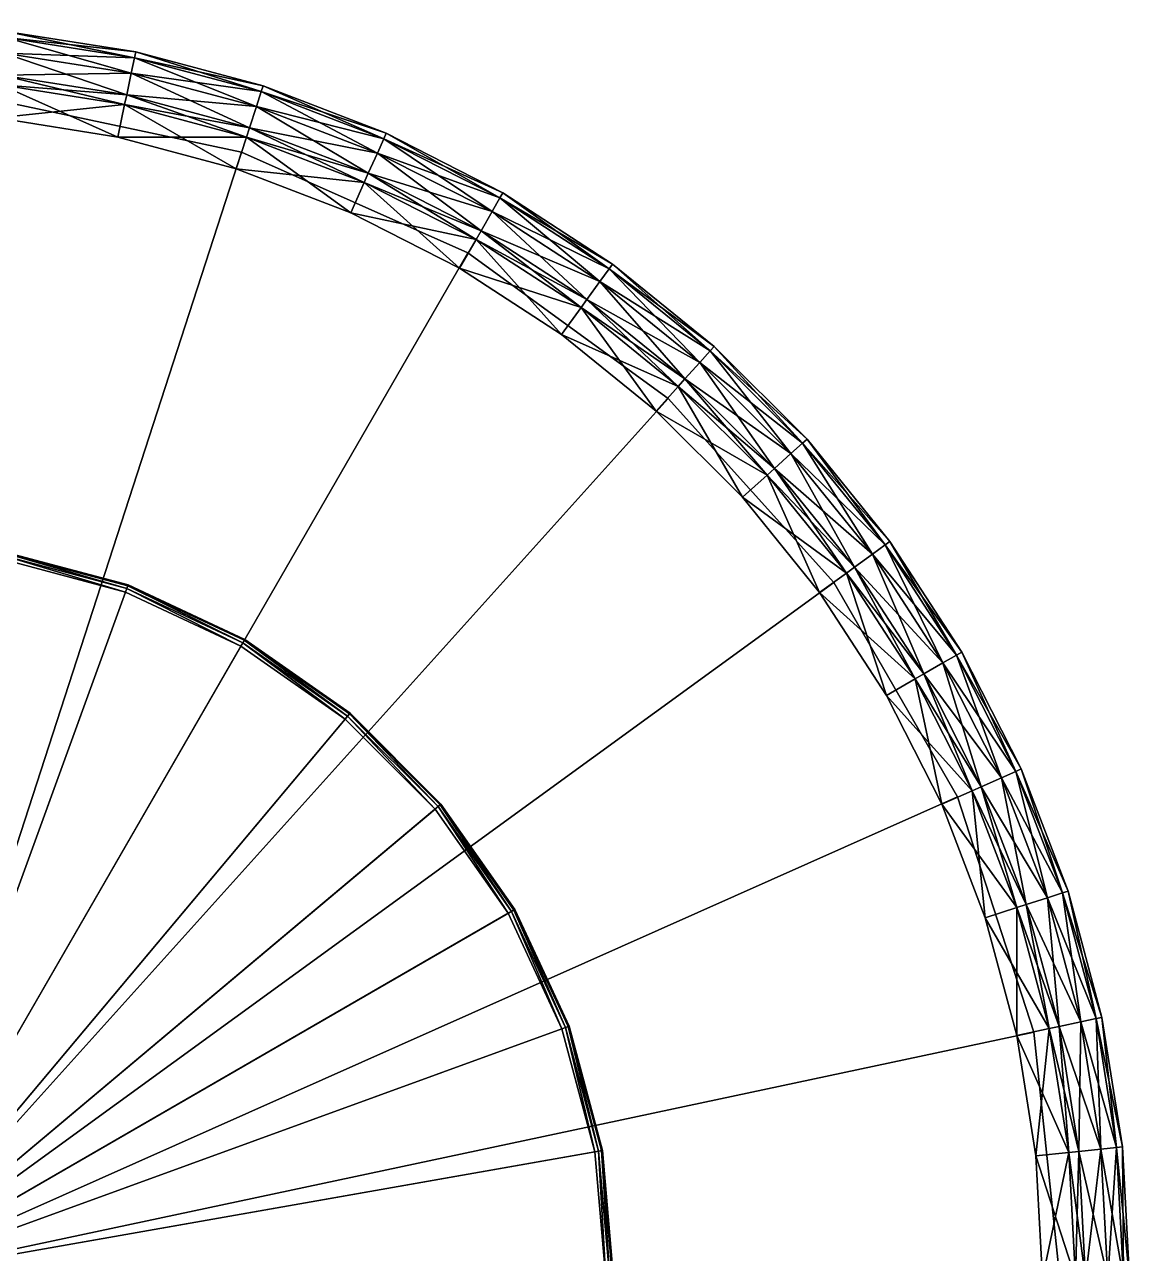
# Model space of a CAD drawing. Extents: x -63 to 63, y -63 to 63.
# Drawn here: x 7.5 to 63.2, y 1.3 to 63.2 of the extents above; entities that cross this region are included whole.
import ezdxf

# ---------------------------------------------------------------- set-up
doc = ezdxf.new("R2010")
doc.units = 0
doc.layers.add('TABLE', color=121, linetype='CONTINUOUS')

msp = doc.modelspace()

# ---------------------------------------------------------------- meshes
at = {"layer": 'TABLE', "color": 121}
mesh = msp.add_polyface(dxfattribs=at)
corners = [(6.24068, 59.375927, 72.116501), (-6.240681, 59.375927, 79.883492), (6.24068, 59.375927, 79.883492), (12.550659, 59.183933, 72.499992), (6.301392, 60.170933, 71.999992), (6.301392, 60.170933, 72.499992), (12.550659, 59.183933, 71.999992), (6.126792, 58.503578, 71.999992), (12.202843, 57.543949, 71.999992), (6.126792, 58.503578, 79.999992), (12.202843, 57.543949, 79.999992), (6.301392, 60.170933, 79.999992), (12.550659, 59.183933, 79.999992), (6.301392, 60.170933, 79.499992), (12.550659, 59.183933, 79.499992), (6.353516, 60.668217, 79.499992), (6.584106, 62.868687, 76.181259), (6.552612, 62.568027, 74.818985), (0, 62.91016, 74.818985), (0, 63.212467, 76.181259), (6.469849, 61.778355, 73.84996), (0, 62.116154, 73.84996), (6.353516, 60.668217, 73.480995), (0, 60.999943, 73.480995), (6.353516, 60.668217, 72.499992), (0, 60.999943, 72.499992), (0, 60.499943, 72.499992), (0, 60.499943, 71.999992), (0, 58.823475, 71.999992), (0, 58.823475, 79.999992), (0, 60.499943, 79.999992), (0, 60.499943, 79.499992), (0, 60.999943, 79.499992), (6.353516, 60.668217, 78.881523), (0, 60.999943, 78.881523), (6.469849, 61.778355, 78.512558), (0, 62.116154, 78.512558), (6.552612, 62.568027, 77.543533), (0, 62.91016, 77.543533)]
mesh.append_faces([[corners[k] for k in face] for face in [(0, 1, 2), (3, 4, 5), (6, 7, 4), (8, 9, 7), (10, 11, 9), (12, 13, 11), (14, 15, 13), (16, 18, 19), (17, 21, 18), (20, 23, 21), (22, 25, 23), (24, 26, 25), (5, 27, 26), (4, 28, 27), (7, 29, 28), (9, 30, 29), (11, 31, 30), (13, 32, 31), (15, 34, 32), (33, 36, 34), (35, 38, 36), (37, 19, 38)]], dxfattribs={"vtx0": -1})
mesh.append_faces([[corners[k] for k in face] for face in [(16, 17, 18), (17, 20, 21), (20, 22, 23), (22, 24, 25), (24, 5, 26), (5, 4, 27), (4, 7, 28), (7, 9, 29), (9, 11, 30), (11, 13, 31), (13, 15, 32), (15, 33, 34), (33, 35, 36), (35, 37, 38), (37, 16, 19)]], dxfattribs={"vtx2": -1})
mesh = msp.add_polyface(dxfattribs=at)
corners = [(18.449228, 56.780895, 72.116501), (6.24068, 59.375927, 72.116501), (6.24068, 59.375927, 79.883492), (18.449228, 56.780895, 79.883492), (19.194946, 59.076023, 73.84996), (12.65448, 59.673038, 73.480995), (12.886169, 60.764927, 73.84996), (18.850037, 58.014469, 73.480995), (12.65448, 59.673038, 72.499992), (18.850037, 58.014469, 72.499992), (12.550659, 59.183933, 72.499992), (18.695557, 57.538914, 72.499992), (12.550659, 59.183933, 71.999992), (18.695557, 57.538914, 71.999992), (12.202843, 57.543949, 71.999992), (18.177467, 55.9445, 71.999992), (12.202843, 57.543949, 79.999992), (18.177467, 55.9445, 79.999992), (12.550659, 59.183933, 79.999992), (18.695557, 57.538914, 79.999992), (12.550659, 59.183933, 79.499992), (18.695557, 57.538914, 79.499992), (12.65448, 59.673038, 79.499992), (18.850037, 58.014469, 79.499992), (12.65448, 59.673038, 78.881523), (18.850037, 58.014469, 78.881523), (12.886169, 60.764927, 78.512558), (19.194946, 59.076023, 78.512558), (13.051025, 61.54163, 77.543533), (13.11377, 61.837345, 76.181259), (13.051025, 61.54163, 74.818985), (6.552612, 62.568027, 74.818985), (6.584106, 62.868687, 76.181259), (6.469849, 61.778355, 73.84996), (6.353516, 60.668217, 73.480995), (6.353516, 60.668217, 72.499992), (6.301392, 60.170933, 72.499992), (6.301392, 60.170933, 71.999992), (6.126792, 58.503578, 71.999992), (6.126792, 58.503578, 79.999992), (6.301392, 60.170933, 79.999992), (6.301392, 60.170933, 79.499992), (6.353516, 60.668217, 79.499992), (6.353516, 60.668217, 78.881523), (6.469849, 61.778355, 78.512558), (6.552612, 62.568027, 77.543533)]
mesh.append_faces([[corners[k] for k in face] for face in [(0, 2, 3), (4, 5, 6), (7, 8, 5), (9, 10, 8), (11, 12, 10), (13, 14, 12), (15, 16, 14), (17, 18, 16), (19, 20, 18), (21, 22, 20), (23, 24, 22), (25, 26, 24), (27, 28, 26), (29, 31, 32), (30, 33, 31), (6, 34, 33), (5, 35, 34), (8, 36, 35), (22, 43, 42), (24, 44, 43), (26, 45, 44), (28, 32, 45)]], dxfattribs={"vtx0": -1})
mesh.append_faces([[corners[k] for k in face] for face in [(0, 1, 2), (29, 30, 31), (30, 6, 33), (6, 5, 34), (5, 8, 35), (8, 10, 36), (10, 12, 37), (12, 14, 38), (14, 16, 39), (16, 18, 40), (18, 20, 41), (20, 22, 42), (22, 24, 43), (24, 26, 44), (26, 28, 45), (28, 29, 32)]], dxfattribs={"vtx2": -1})
mesh = msp.add_polyface(dxfattribs=at)
corners = [(29.851484, 51.704285, 72.116501), (18.449228, 56.780895, 72.116501), (18.449228, 56.780895, 79.883492), (25.737854, 57.735538, 76.181259), (19.440308, 59.83115, 74.818985), (19.533752, 60.118687, 76.181259), (25.614746, 57.459415, 74.818985), (19.194946, 59.076023, 73.84996), (25.291565, 56.734165, 73.84996), (18.850037, 58.014469, 73.480995), (24.837219, 55.714603, 73.480995), (18.850037, 58.014469, 72.499992), (24.837219, 55.714603, 72.499992), (18.695557, 57.538914, 72.499992), (24.633728, 55.257908, 72.499992), (18.695557, 57.538914, 71.999992), (24.633728, 55.257908, 71.999992), (23.951153, 53.72665, 71.999992), (18.177467, 55.9445, 71.999992), (23.951153, 53.72665, 79.999992), (18.177467, 55.9445, 79.999992), (24.633728, 55.257908, 79.999992), (18.695557, 57.538914, 79.999992), (18.695557, 57.538914, 79.499992), (24.633728, 55.257908, 79.499992), (18.850037, 58.014469, 79.499992), (24.837219, 55.714603, 79.499992), (18.850037, 58.014469, 78.881523), (24.837219, 55.714603, 78.881523), (19.194946, 59.076023, 78.512558), (25.291565, 56.734165, 78.512558), (19.440308, 59.83115, 77.543533), (25.614746, 57.459415, 77.543533), (13.051025, 61.54163, 74.818985), (13.11377, 61.837345, 76.181259), (12.886169, 60.764927, 73.84996), (12.65448, 59.673038, 73.480995), (12.65448, 59.673038, 72.499992), (12.550659, 59.183933, 72.499992), (12.550659, 59.183933, 71.999992), (12.202843, 57.543949, 71.999992), (12.202843, 57.543949, 79.999992), (12.550659, 59.183933, 79.999992), (12.550659, 59.183933, 79.499992), (12.65448, 59.673038, 79.499992), (12.65448, 59.673038, 78.881523), (12.886169, 60.764927, 78.512558), (13.051025, 61.54163, 77.543533)]
mesh.append_faces([[corners[k] for k in face] for face in [(3, 4, 5), (6, 7, 4), (8, 9, 7), (10, 11, 9), (12, 13, 11), (14, 15, 13), (16, 18, 15), (17, 20, 18), (19, 22, 20), (21, 23, 22), (24, 25, 23), (26, 27, 25), (28, 29, 27), (30, 31, 29), (32, 5, 31), (5, 33, 34), (4, 35, 33), (31, 34, 47)]], dxfattribs={"vtx0": -1})
mesh.append_faces([[corners[k] for k in face] for face in [(0, 1, 2), (16, 17, 18), (17, 19, 20), (19, 21, 22), (5, 4, 33), (4, 7, 35), (7, 9, 36), (9, 11, 37), (11, 13, 38), (13, 15, 39), (15, 18, 40), (18, 20, 41), (20, 22, 42), (22, 23, 43), (23, 25, 44), (25, 27, 45), (27, 29, 46), (29, 31, 47), (31, 5, 34)]], dxfattribs={"vtx2": -1})
mesh = msp.add_polyface(dxfattribs=at)
corners = [(29.851484, 51.704285, 72.116501), (18.449228, 56.780895, 79.883492), (29.851484, 51.704285, 79.883492), (37.155334, 51.139957, 76.181259), (31.475403, 54.470097, 74.818985), (31.626648, 54.731876, 76.181259), (36.977661, 50.89539, 77.543533), (31.475403, 54.470097, 77.543533), (25.614746, 57.459415, 74.818985), (25.737854, 57.735538, 76.181259), (31.078186, 53.782597, 73.84996), (25.291565, 56.734165, 73.84996), (30.519775, 52.816105, 73.480995), (24.837219, 55.714603, 73.480995), (30.519775, 52.816105, 72.499992), (24.837219, 55.714603, 72.499992), (30.269653, 52.383183, 72.499992), (24.633728, 55.257908, 72.499992), (24.633728, 55.257908, 71.999992), (30.269653, 52.383183, 71.999992), (23.951153, 53.72665, 71.999992), (30.269653, 52.383183, 79.999992), (24.633728, 55.257908, 79.499992), (24.633728, 55.257908, 79.999992), (30.269653, 52.383183, 79.499992), (30.519775, 52.816105, 79.499992), (24.837219, 55.714603, 79.499992), (30.519775, 52.816105, 78.881523), (24.837219, 55.714603, 78.881523), (31.078186, 53.782597, 78.512558), (25.291565, 56.734165, 78.512558), (25.614746, 57.459415, 77.543533), (19.440308, 59.83115, 74.818985), (19.194946, 59.076023, 73.84996), (18.850037, 58.014469, 73.480995), (18.850037, 58.014469, 72.499992), (18.695557, 57.538914, 72.499992), (18.695557, 57.538914, 71.999992), (18.695557, 57.538914, 79.499992), (18.850037, 58.014469, 79.499992), (18.850037, 58.014469, 78.881523), (19.194946, 59.076023, 78.512558), (19.440308, 59.83115, 77.543533), (19.533752, 60.118687, 76.181259)]
mesh.append_faces([[corners[k] for k in face] for face in [(0, 1, 2), (3, 4, 5), (6, 5, 7), (5, 8, 9), (4, 11, 8), (10, 13, 11), (12, 15, 13), (14, 17, 15), (16, 18, 17), (19, 20, 18), (21, 22, 23), (24, 26, 22), (25, 28, 26), (27, 30, 28), (29, 31, 30), (7, 9, 31)]], dxfattribs={"vtx0": -1})
mesh.append_faces([[corners[k] for k in face] for face in [(5, 4, 8), (4, 10, 11), (10, 12, 13), (12, 14, 15), (14, 16, 17), (24, 25, 26), (25, 27, 28), (27, 29, 30), (29, 7, 31), (7, 5, 9), (9, 8, 32), (8, 11, 33), (11, 13, 34), (13, 15, 35), (15, 17, 36), (17, 18, 37), (23, 22, 38), (22, 26, 39), (26, 28, 40), (28, 30, 41), (30, 31, 42), (31, 9, 43)]], dxfattribs={"vtx2": -1})
mesh = msp.add_polyface(dxfattribs=at)
corners = [(18.449228, 56.780895, 72.116501), (29.851484, 51.704285, 72.116501), (0, 0.000004, 72.116516), (6.24068, 59.375927, 72.116501), (29.851484, 51.704285, 79.883492), (18.449228, 56.780895, 79.883492), (0, 0.000005, 79.883507), (6.24068, 59.375927, 79.883492), (-6.240681, 59.375927, 79.883492), (23.665865, 28.203882, 2.712733), (23.790415, 28.352316, 2.660815), (18.505657, 32.052742, 2.660815), (18.408773, 31.884935, 2.712733), (12.658613, 34.779263, 2.660814), (12.592341, 34.597179, 2.712732), (6.426945, 36.449036, 2.660814), (6.393298, 36.258209, 2.712732), (-0.000003, 37.011318, 2.660814), (-0.000003, 36.817551, 2.712732), (23.881592, 28.460978, 2.518962), (18.57658, 32.175587, 2.518969), (12.707128, 34.912556, 2.518968), (6.451577, 36.588726, 2.518968), (-0.000003, 37.153164, 2.518968), (23.914965, 28.500748, 2.325198), (18.602539, 32.220547, 2.325197), (12.724885, 34.961342, 2.325197), (6.460592, 36.639854, 2.325197), (-0.000003, 37.205082, 2.325197), (23.914965, 28.500748, 0.00001), (18.602539, 32.220547, 0.00001), (12.724885, 34.961342, 0.000009), (6.460592, 36.639854, 0.000009), (-0.000003, 37.205082, 0.000009)]
mesh.append_faces([[corners[k] for k in face] for face in [(9, 11, 12), (12, 13, 14), (14, 15, 16), (16, 17, 18), (10, 20, 11), (11, 21, 13), (13, 22, 15), (15, 23, 17), (19, 25, 20), (20, 26, 21), (21, 27, 22), (22, 28, 23), (24, 30, 25), (25, 31, 26), (26, 32, 27), (27, 33, 28)]], dxfattribs={"vtx0": -1})
mesh.append_faces([[corners[k] for k in face] for face in [(0, 1, 2), (3, 0, 2), (4, 5, 6), (5, 7, 6), (7, 8, 6)]], dxfattribs={"vtx1": -1, "vtx2": -1})
mesh.append_faces([[corners[k] for k in face] for face in [(9, 10, 11), (12, 11, 13), (14, 13, 15), (16, 15, 17), (10, 19, 20), (11, 20, 21), (13, 21, 22), (15, 22, 23), (19, 24, 25), (20, 25, 26), (21, 26, 27), (22, 27, 28), (24, 29, 30), (25, 30, 31), (26, 31, 32), (27, 32, 33)]], dxfattribs={"vtx2": -1})
mesh = msp.add_polyface(dxfattribs=at)
corners = [(39.949074, 44.367954, 72.116501), (29.851484, 51.704285, 72.116501), (29.851484, 51.704285, 79.883492), (0, 0.000004, 72.116516), (39.949074, 44.36795, 79.883492), (0, 0.000005, 79.883507), (28.500746, 23.914967, 2.325199), (23.914965, 28.500748, 0.00001), (23.914965, 28.500748, 2.325198), (37.155334, 51.139957, 76.181259), (36.977661, 50.89539, 74.818985), (31.475403, 54.470097, 74.818985), (36.510986, 50.253025, 73.84996), (31.078186, 53.782597, 73.84996), (35.854858, 49.349979, 73.480995), (30.519775, 52.816105, 73.480995), (35.854858, 49.349979, 72.5), (30.519775, 52.816105, 72.499992), (35.560974, 48.945469, 72.499992), (30.269653, 52.383183, 72.499992), (35.560974, 48.945469, 71.999992), (30.269653, 52.383183, 71.999992), (34.575581, 47.589176, 71.999992), (29.430914, 50.931629, 72), (34.575581, 47.589176, 80), (29.430914, 50.931629, 79.999992), (35.560974, 48.945469, 80), (30.269653, 52.383183, 79.999992), (35.560974, 48.945469, 79.5), (30.269653, 52.383183, 79.499992), (35.854858, 49.349979, 79.5), (30.519775, 52.816105, 79.499992), (35.854858, 49.349979, 78.881531), (30.519775, 52.816105, 78.881523), (36.510986, 50.253025, 78.512558), (31.078186, 53.782597, 78.512558), (36.977661, 50.89539, 77.543533), (31.475403, 54.470097, 77.543533), (24.633728, 55.257908, 71.999992), (23.951153, 53.72665, 71.999992), (23.951153, 53.72665, 79.999992), (24.633728, 55.257908, 79.999992), (24.633728, 55.257908, 79.499992)]
mesh.append_faces([[corners[k] for k in face] for face in [(6, 7, 8), (10, 13, 11), (12, 15, 13), (14, 17, 15), (16, 19, 17), (18, 21, 19), (20, 23, 21), (22, 25, 23), (24, 27, 25), (26, 29, 27), (28, 31, 29), (30, 33, 31), (32, 35, 33), (34, 37, 35), (23, 40, 39), (25, 41, 40)]], dxfattribs={"vtx0": -1})
mesh.append_faces([[corners[k] for k in face] for face in [(1, 0, 3), (4, 2, 5)]], dxfattribs={"vtx1": -1, "vtx2": -1})
mesh.append_faces([[corners[k] for k in face] for face in [(0, 1, 2), (9, 10, 11), (10, 12, 13), (12, 14, 15), (14, 16, 17), (16, 18, 19), (18, 20, 21), (20, 22, 23), (22, 24, 25), (24, 26, 27), (26, 28, 29), (28, 30, 31), (30, 32, 33), (32, 34, 35), (34, 36, 37), (19, 21, 38), (21, 23, 39), (23, 25, 40), (25, 27, 41), (27, 29, 42)]], dxfattribs={"vtx2": -1})
mesh = msp.add_polyface(dxfattribs=at)
corners = [(39.949074, 44.367954, 72.116501), (29.851484, 51.704285, 79.883492), (39.949074, 44.36795, 79.883492), (46.956299, 42.319401, 76.181274), (42.077759, 46.767063, 74.818993), (42.279907, 46.991795, 76.181267), (46.731689, 42.117039, 74.819), (41.546631, 46.176853, 73.849968), (46.141846, 41.585545, 73.849976), (40.799927, 45.347111, 73.481003), (45.312622, 40.838383, 78.881538), (41.546631, 46.176853, 78.512566), (40.799927, 45.347111, 78.881531), (46.141846, 41.585545, 78.512573), (42.077759, 46.767063, 77.543541), (46.731689, 42.117039, 77.543549), (36.977661, 50.89539, 74.818985), (37.155334, 51.139957, 76.181259), (36.510986, 50.253025, 73.84996), (35.854858, 49.349979, 73.480995), (40.799927, 45.347111, 72.5), (35.854858, 49.349979, 72.5), (40.465576, 44.975437, 72.5), (35.560974, 48.945469, 72.499992), (40.465576, 44.975437, 72), (35.560974, 48.945469, 71.999992), (39.344219, 43.729179, 72), (34.575581, 47.589176, 71.999992), (39.344219, 43.729179, 80), (34.575581, 47.589176, 80), (40.465576, 44.975437, 80), (35.560974, 48.945469, 80), (40.465576, 44.975437, 79.5), (35.560974, 48.945469, 79.5), (40.799927, 45.347111, 79.5), (35.854858, 49.349979, 79.5), (35.854858, 49.349979, 78.881531), (36.510986, 50.253025, 78.512558), (36.977661, 50.89539, 77.543533), (31.626648, 54.731876, 76.181259)]
mesh.append_faces([[corners[k] for k in face] for face in [(0, 1, 2), (3, 4, 5), (6, 7, 4), (8, 9, 7), (10, 11, 12), (13, 14, 11), (15, 5, 14), (5, 16, 17), (4, 18, 16), (7, 19, 18), (9, 21, 19), (20, 23, 21), (22, 25, 23), (24, 27, 25), (26, 29, 27), (28, 31, 29), (30, 33, 31), (32, 35, 33), (34, 36, 35), (12, 37, 36), (11, 38, 37), (14, 17, 38)]], dxfattribs={"vtx0": -1})
mesh.append_faces([[corners[k] for k in face] for face in [(5, 4, 16), (4, 7, 18), (7, 9, 19), (9, 20, 21), (20, 22, 23), (22, 24, 25), (24, 26, 27), (26, 28, 29), (28, 30, 31), (30, 32, 33), (32, 34, 35), (34, 12, 36), (12, 11, 37), (11, 14, 38), (14, 5, 17), (38, 17, 39)]], dxfattribs={"vtx2": -1})
mesh = msp.add_polyface(dxfattribs=at)
corners = [(48.300709, 35.092537, 72.116508), (39.949074, 44.367954, 72.116501), (39.949074, 44.36795, 79.883492), (51.140015, 37.155399, 76.181274), (46.731689, 42.117039, 74.819), (46.956299, 42.319401, 76.181274), (50.895386, 36.977695, 74.819), (46.141846, 41.585545, 73.849976), (50.253052, 36.51099, 73.849976), (45.312622, 40.838383, 73.48101), (49.350098, 35.854893, 73.48101), (45.312622, 40.838383, 72.500008), (49.350098, 35.854893, 72.500008), (44.941162, 40.503696, 72.500008), (48.945557, 35.561008, 72.500008), (44.941162, 40.503696, 72.000008), (48.945557, 35.561008, 80.000008), (44.941162, 40.503696, 79.500008), (44.941162, 40.503696, 80.000008), (48.945557, 35.561008, 79.500008), (45.312622, 40.838383, 79.500008), (49.350098, 35.854893, 79.500008), (45.312622, 40.838383, 78.881538), (49.350098, 35.854893, 78.881538), (46.141846, 41.585545, 78.512573), (50.253052, 36.51099, 78.512573), (46.731689, 42.117039, 77.543549), (50.895386, 36.977695, 77.543549), (42.077759, 46.767063, 74.818993), (41.546631, 46.176853, 73.849968), (40.799927, 45.347111, 73.481003), (40.799927, 45.347111, 72.5), (40.465576, 44.975437, 72.5), (40.465576, 44.975437, 72), (43.695786, 39.381382, 72.000008), (39.344219, 43.729179, 72), (43.695786, 39.381382, 80.000008), (39.344219, 43.729179, 80), (40.465576, 44.975437, 80), (40.465576, 44.975437, 79.5), (40.799927, 45.347111, 79.5), (40.799927, 45.347111, 78.881531), (41.546631, 46.176853, 78.512566), (42.077759, 46.767063, 77.543541), (42.279907, 46.991795, 76.181267)]
mesh.append_faces([[corners[k] for k in face] for face in [(3, 4, 5), (6, 7, 4), (8, 9, 7), (10, 11, 9), (12, 13, 11), (14, 15, 13), (16, 17, 18), (19, 20, 17), (21, 22, 20), (23, 24, 22), (25, 26, 24), (27, 5, 26), (9, 31, 30), (11, 32, 31), (13, 33, 32), (15, 35, 33), (34, 37, 35), (36, 38, 37), (18, 39, 38), (17, 40, 39), (20, 41, 40)]], dxfattribs={"vtx0": -1})
mesh.append_faces([[corners[k] for k in face] for face in [(0, 1, 2), (5, 4, 28), (4, 7, 29), (7, 9, 30), (9, 11, 31), (11, 13, 32), (13, 15, 33), (15, 34, 35), (34, 36, 37), (36, 18, 38), (18, 17, 39), (17, 20, 40), (20, 22, 41), (22, 24, 42), (24, 26, 43), (26, 5, 44)]], dxfattribs={"vtx2": -1})
mesh = msp.add_polyface(dxfattribs=at)
corners = [(48.300709, 35.092537, 72.116508), (54.541393, 24.283396, 72.116508), (0, 0.000004, 72.116516), (39.949074, 44.367954, 72.116501), (54.541393, 24.283398, 79.883499), (48.300709, 35.092533, 79.883499), (0, 0.000005, 79.883507), (39.949074, 44.36795, 79.883492), (0, 0, 2.71273), (36.817551, 0, 2.71273), (36.258209, 6.393301, 2.712729), (34.597179, 12.592344, 2.712728), (31.884933, 18.408775, 2.712735), (28.20388, 23.665867, 2.712734), (23.665865, 28.203882, 2.712733), (34.779263, 12.658617, 2.66081), (32.052742, 18.505659, 2.660809), (28.352314, 23.790419, 2.660808), (23.790415, 28.352316, 2.660815), (34.912556, 12.70713, 2.518965), (32.175583, 18.576582, 2.518964), (28.460974, 23.881594, 2.518963), (23.881592, 28.460978, 2.518962), (34.961342, 12.724888, 2.325201), (32.220547, 18.602541, 2.3252), (28.500746, 23.914967, 2.325199), (23.914965, 28.500748, 2.325198), (34.961342, 12.724888, 0.000005), (32.220547, 18.602541, 0.000004), (28.500746, 23.914967, 0.000011), (23.914965, 28.500748, 0.00001), (36.639851, 6.460595, 0.000007), (37.205082, 0, 0.000008), (0.000002, -0.000004, 0.000008), (18.602539, 32.220547, 0.00001)]
mesh.append_faces([[corners[k] for k in face] for face in [(11, 16, 12), (12, 17, 13), (13, 18, 14), (15, 20, 16), (16, 21, 17), (17, 22, 18), (19, 24, 20), (20, 25, 21), (21, 26, 22), (23, 28, 24), (24, 29, 25)]], dxfattribs={"vtx0": -1})
mesh.append_faces([[corners[k] for k in face] for face in [(8, 9, 10), (8, 10, 11), (8, 11, 12), (8, 12, 13), (8, 13, 14)]], dxfattribs={"vtx0": -1, "vtx2": -1})
mesh.append_faces([[corners[k] for k in face] for face in [(0, 1, 2), (3, 0, 2), (4, 5, 6), (5, 7, 6), (31, 32, 33), (27, 31, 33), (28, 27, 33), (29, 28, 33), (30, 29, 33), (34, 30, 33)]], dxfattribs={"vtx1": -1, "vtx2": -1})
mesh.append_faces([[corners[k] for k in face] for face in [(11, 15, 16), (12, 16, 17), (13, 17, 18), (15, 19, 20), (16, 20, 21), (17, 21, 22), (19, 23, 24), (20, 24, 25), (21, 25, 26), (23, 27, 28), (24, 28, 29), (25, 29, 30)]], dxfattribs={"vtx2": -1})
mesh = msp.add_polyface(dxfattribs=at)
corners = [(48.300709, 35.092537, 72.116508), (39.949074, 44.36795, 79.883492), (48.300709, 35.092533, 79.883499), (54.758423, 31.580723, 76.181274), (54.496582, 31.429661, 74.819), (50.895386, 36.977695, 74.819), (51.140015, 37.155399, 76.181274), (53.808838, 31.032871, 73.849976), (50.253052, 36.51099, 73.849976), (49.350098, 35.854893, 73.48101), (52.841919, 30.475101, 73.48101), (49.350098, 35.854893, 72.500008), (52.841919, 30.475101, 72.500008), (48.945557, 35.561008, 72.500008), (52.408813, 30.225254, 72.500008), (48.945557, 35.561008, 72.000008), (52.408813, 30.225254, 72.000008), (47.589233, 34.575611, 72.000008), (50.956696, 29.387623, 72.000008), (47.589233, 34.575615, 80.000008), (50.956696, 29.387627, 80.000008), (48.945557, 35.561008, 80.000008), (52.408936, 30.225256, 80.000008), (48.945557, 35.561008, 79.500008), (52.408936, 30.225256, 79.500008), (49.350098, 35.854893, 79.500008), (52.841919, 30.475103, 79.500008), (49.350098, 35.854893, 78.881538), (52.841919, 30.475103, 78.881538), (50.253052, 36.51099, 78.512573), (53.808838, 31.032873, 78.512573), (54.496582, 31.429661, 77.543549), (50.895386, 36.977695, 77.543549), (46.731689, 42.117039, 74.819), (46.141846, 41.585545, 73.849976), (45.312622, 40.838383, 73.48101), (45.312622, 40.838383, 72.500008), (44.941162, 40.503696, 72.500008), (44.941162, 40.503696, 72.000008), (43.695786, 39.381382, 72.000008), (43.695786, 39.381382, 80.000008), (44.941162, 40.503696, 80.000008), (44.941162, 40.503696, 79.500008), (45.312622, 40.838383, 79.500008), (45.312622, 40.838383, 78.881538), (46.141846, 41.585545, 78.512573), (46.731689, 42.117039, 77.543549), (46.956299, 42.319401, 76.181274)]
mesh.append_faces([[corners[k] for k in face] for face in [(0, 1, 2), (3, 5, 6), (4, 8, 5), (7, 9, 8), (10, 11, 9), (12, 13, 11), (14, 15, 13), (16, 17, 15), (18, 19, 17), (20, 21, 19), (22, 23, 21), (24, 25, 23), (26, 27, 25), (28, 29, 27), (30, 32, 29), (31, 6, 32), (15, 39, 38), (17, 40, 39), (19, 41, 40)]], dxfattribs={"vtx0": -1})
mesh.append_faces([[corners[k] for k in face] for face in [(3, 4, 5), (4, 7, 8), (30, 31, 32), (31, 3, 6), (6, 5, 33), (5, 8, 34), (8, 9, 35), (9, 11, 36), (11, 13, 37), (13, 15, 38), (15, 17, 39), (17, 19, 40), (19, 21, 41), (21, 23, 42), (23, 25, 43), (25, 27, 44), (27, 29, 45), (29, 32, 46), (32, 6, 47)]], dxfattribs={"vtx2": -1})
mesh = msp.add_polyface(dxfattribs=at)
corners = [(6.074463, -0.000002, 2.71273), (5.867493, 1.572233, 2.71273), (5.867493, 1.572239, 68.000008), (6.074463, 0.000004, 68.000008), (5.260681, 3.03726, 2.71273), (5.260681, 3.037266, 68.000008), (4.295288, 4.295317, 2.71273), (4.295288, 4.295322, 68.000008), (3.037231, 5.260679, 2.712729), (3.037231, 5.260715, 68.000008), (1.572144, 5.867491, 2.712729), (1.572144, 5.867527, 68), (0, 6.074492, 2.712729), (0, 6.074528, 68), (0, 0.000004, 68.000008), (5.191406, 0.000004, 68.000008), (5.014526, 1.343693, 68.000008), (5.014526, 1.343693, 72.000008), (5.191406, 0.000004, 72.000008), (4.495911, 2.595768, 68.000008), (4.495911, 2.595768, 72.000008), (3.670898, 3.670933, 68.000008), (3.670898, 3.670933, 72.000008), (2.595703, 4.495914, 68.000008), (2.595703, 4.495915, 72), (1.343567, 5.01453, 68.000008), (1.343567, 5.014531, 72), (0, 5.191441, 68.000008), (0, 5.191441, 72), (0, 0, 2.71273), (23.665865, 28.203882, 2.712733), (18.408773, 31.884935, 2.712733), (12.592341, 34.597179, 2.712732), (6.393298, 36.258209, 2.712732), (-0.000003, 36.817551, 2.712732), (12.724885, 34.961342, 0.000009), (18.602539, 32.220547, 0.00001), (0.000002, -0.000004, 0.000008), (6.460592, 36.639854, 0.000009), (-0.000003, 37.205082, 0.000009)]
mesh.append_faces([[corners[k] for k in face] for face in [(0, 2, 3), (1, 5, 2), (4, 7, 5), (6, 9, 7), (8, 11, 9), (10, 13, 11), (15, 17, 18), (16, 20, 17), (19, 22, 20), (21, 24, 22), (23, 26, 24), (25, 28, 26)]], dxfattribs={"vtx0": -1})
mesh.append_faces([[corners[k] for k in face] for face in [(29, 30, 31), (29, 31, 32), (29, 32, 33), (29, 33, 34)]], dxfattribs={"vtx0": -1, "vtx2": -1})
mesh.append_faces([[corners[k] for k in face] for face in [(3, 2, 14), (2, 5, 14), (5, 7, 14), (7, 9, 14), (9, 11, 14), (11, 13, 14), (35, 36, 37), (38, 35, 37), (39, 38, 37)]], dxfattribs={"vtx1": -1, "vtx2": -1})
mesh.append_faces([[corners[k] for k in face] for face in [(0, 1, 2), (1, 4, 5), (4, 6, 7), (6, 8, 9), (8, 10, 11), (10, 12, 13), (15, 16, 17), (16, 19, 20), (19, 21, 22), (21, 23, 24), (23, 25, 26), (25, 27, 28)]], dxfattribs={"vtx2": -1})
mesh = msp.add_polyface(dxfattribs=at)
corners = [(54.541393, 24.283396, 72.116508), (48.300709, 35.092537, 72.116508), (48.300709, 35.092533, 79.883499), (54.541393, 24.283398, 79.883499), (57.75708, 25.689335, 76.181274), (57.480835, 25.566471, 74.819), (54.496582, 31.429661, 74.819), (54.758423, 31.580723, 76.181274), (56.755371, 25.243748, 73.849976), (53.808838, 31.032871, 73.849976), (55.735596, 24.790073, 73.48101), (52.841919, 30.475101, 73.48101), (55.735596, 24.790073, 72.500008), (52.841919, 30.475101, 72.500008), (52.408813, 30.225254, 72.500008), (55.278687, 24.586857, 72.500008), (52.408813, 30.225254, 72.000008), (55.278687, 24.586857, 72.000008), (50.956696, 29.387623, 72.000008), (53.74696, 23.9055, 72.000008), (50.956696, 29.387627, 80.000008), (53.74696, 23.905502, 80.000008), (52.408936, 30.225256, 80.000008), (55.278687, 24.586859, 80.000008), (52.408936, 30.225256, 79.500008), (55.278687, 24.586859, 79.500008), (55.735596, 24.790075, 79.500008), (52.841919, 30.475103, 79.500008), (55.735596, 24.790075, 78.881538), (52.841919, 30.475103, 78.881538), (56.755371, 25.24375, 78.512573), (53.808838, 31.032873, 78.512573), (57.480835, 25.566471, 77.543549), (54.496582, 31.429661, 77.543549), (49.350098, 35.854893, 73.48101), (49.350098, 35.854893, 72.500008), (48.945557, 35.561008, 72.500008), (48.945557, 35.561008, 72.000008), (47.589233, 34.575611, 72.000008), (47.589233, 34.575615, 80.000008), (48.945557, 35.561008, 80.000008), (48.945557, 35.561008, 79.500008), (49.350098, 35.854893, 79.500008), (49.350098, 35.854893, 78.881538), (50.253052, 36.51099, 78.512573)]
mesh.append_faces([[corners[k] for k in face] for face in [(0, 2, 3), (4, 6, 7), (5, 9, 6), (8, 11, 9), (10, 13, 11), (12, 14, 13), (15, 16, 14), (17, 18, 16), (19, 20, 18), (21, 22, 20), (23, 24, 22), (25, 27, 24), (26, 29, 27), (28, 31, 29), (30, 33, 31), (32, 7, 33)]], dxfattribs={"vtx0": -1})
mesh.append_faces([[corners[k] for k in face] for face in [(0, 1, 2), (4, 5, 6), (5, 8, 9), (8, 10, 11), (10, 12, 13), (25, 26, 27), (26, 28, 29), (28, 30, 31), (30, 32, 33), (32, 4, 7), (9, 11, 34), (11, 13, 35), (13, 14, 36), (14, 16, 37), (16, 18, 38), (18, 20, 39), (20, 22, 40), (22, 24, 41), (24, 27, 42), (27, 29, 43), (29, 31, 44)]], dxfattribs={"vtx2": -1})
mesh = msp.add_polyface(dxfattribs=at)
corners = [(58.3983, 12.41295, 72.116508), (54.541393, 24.283396, 72.116508), (54.541393, 24.283398, 79.883499), (59.662231, 12.70496, 73.48101), (58.014404, 18.85001, 72.500008), (58.014404, 18.85001, 73.48101), (59.662231, 12.70496, 72.500008), (57.538818, 18.695499, 72.500008), (59.173218, 12.600835, 79.500008), (58.014404, 18.850012, 79.500008), (57.538818, 18.695501, 79.500008), (59.662231, 12.704961, 79.500008), (58.014404, 18.850012, 78.881538), (60.118652, 19.533726, 76.181274), (57.480835, 25.566471, 74.819), (57.75708, 25.689335, 76.181274), (59.831055, 19.440311, 74.819), (59.075928, 19.19495, 73.849976), (56.755371, 25.243748, 73.849976), (55.735596, 24.790073, 73.48101), (55.735596, 24.790073, 72.500008), (55.278687, 24.586857, 72.500008), (57.538818, 18.695499, 72.000008), (55.278687, 24.586857, 72.000008), (55.944466, 18.177469, 72.000008), (53.74696, 23.9055, 72.000008), (55.944466, 18.177473, 80.000008), (53.74696, 23.905502, 80.000008), (57.538818, 18.695501, 80.000008), (55.278687, 24.586859, 80.000008), (55.278687, 24.586859, 79.500008), (55.735596, 24.790075, 79.500008), (55.735596, 24.790075, 78.881538), (59.075928, 19.194952, 78.512573), (56.755371, 25.24375, 78.512573), (57.480835, 25.566471, 77.543549), (59.831055, 19.440311, 77.543549), (52.408813, 30.225254, 72.500008), (52.408813, 30.225254, 72.000008), (50.956696, 29.387623, 72.000008), (50.956696, 29.387627, 80.000008), (52.408936, 30.225256, 80.000008), (52.408936, 30.225256, 79.500008)]
mesh.append_faces([[corners[k] for k in face] for face in [(3, 4, 5), (6, 7, 4), (8, 9, 10), (11, 12, 9), (13, 14, 15), (16, 18, 14), (17, 19, 18), (5, 20, 19), (4, 21, 20), (7, 23, 21), (22, 25, 23), (24, 27, 25), (26, 29, 27), (28, 30, 29), (10, 31, 30), (9, 32, 31), (12, 34, 32), (33, 35, 34), (36, 15, 35)]], dxfattribs={"vtx0": -1})
mesh.append_faces([[corners[k] for k in face] for face in [(0, 1, 2), (16, 17, 18), (17, 5, 19), (5, 4, 20), (4, 7, 21), (7, 22, 23), (22, 24, 25), (24, 26, 27), (26, 28, 29), (28, 10, 30), (10, 9, 31), (9, 12, 32), (12, 33, 34), (20, 21, 37), (21, 23, 38), (23, 25, 39), (25, 27, 40), (27, 29, 41), (29, 30, 42)]], dxfattribs={"vtx2": -1})
mesh = msp.add_polyface(dxfattribs=at)
corners = [(62.863159, 6.636876, 76.181274), (62.5625, 6.605168, 74.819), (61.530518, 13.102695, 74.819), (61.826294, 13.165654, 76.181274), (61.772949, 6.521915, 73.849976), (60.754028, 12.937382, 73.849976), (60.662842, 6.404881, 73.48101), (59.662231, 12.70496, 73.48101), (59.662231, 12.70496, 72.500008), (60.662842, 6.404881, 72.500008), (59.173218, 12.600834, 72.500008), (60.165649, 6.352452, 72.500008), (59.173218, 12.600834, 72.000008), (60.165649, 6.352452, 72.000008), (57.533535, 12.251704, 72.000008), (60.165649, 6.352452, 80.000008), (59.173218, 12.600835, 79.500008), (59.173218, 12.600835, 80.000008), (60.165649, 6.352452, 79.500008), (59.662231, 12.704961, 79.500008), (60.662842, 6.404881, 79.500008), (59.662231, 12.704961, 78.881538), (60.662842, 6.404881, 78.881538), (61.772949, 6.521916, 78.512573), (60.754028, 12.937383, 78.512573), (62.5625, 6.605168, 77.543549), (61.530518, 13.102696, 77.543549), (59.831055, 19.440311, 74.819), (60.118652, 19.533726, 76.181274), (59.075928, 19.19495, 73.849976), (58.014404, 18.85001, 73.48101), (58.014404, 18.85001, 72.500008), (57.538818, 18.695499, 72.500008), (58.014404, 18.850012, 79.500008), (58.014404, 18.850012, 78.881538), (59.075928, 19.194952, 78.512573), (59.831055, 19.440311, 77.543549), (57.480835, 25.566471, 74.819), (57.480835, 25.566471, 77.543549), (57.75708, 25.689335, 76.181274)]
mesh.append_faces([[corners[k] for k in face] for face in [(0, 2, 3), (1, 5, 2), (4, 7, 5), (6, 8, 7), (9, 10, 8), (11, 12, 10), (13, 14, 12), (15, 16, 17), (18, 19, 16), (20, 21, 19), (22, 24, 21), (23, 26, 24), (25, 3, 26), (3, 27, 28), (2, 29, 27), (5, 30, 29), (21, 35, 34), (24, 36, 35), (26, 28, 36)]], dxfattribs={"vtx0": -1})
mesh.append_faces([[corners[k] for k in face] for face in [(0, 1, 2), (1, 4, 5), (4, 6, 7), (22, 23, 24), (23, 25, 26), (25, 0, 3), (3, 2, 27), (2, 5, 29), (5, 7, 30), (7, 8, 31), (8, 10, 32), (16, 19, 33), (19, 21, 34), (21, 24, 35), (24, 26, 36), (26, 3, 28), (28, 27, 37), (35, 36, 38), (36, 28, 39)]], dxfattribs={"vtx2": -1})
mesh = msp.add_polyface(dxfattribs=at)
corners = [(58.3983, 12.41295, 72.116508), (54.541393, 24.283398, 79.883499), (58.3983, 12.412949, 79.883499), (59.702969, 0.000004, 72.116516), (0, 0.000004, 72.116516), (54.541393, 24.283396, 72.116508), (59.702969, 0.000005, 79.883507), (0, 0.000005, 79.883507), (36.817551, 0, 2.71273), (37.011318, 0, 2.660812), (36.449032, 6.426949, 2.660811), (36.258209, 6.393301, 2.712729), (34.779263, 12.658617, 2.66081), (34.597179, 12.592344, 2.712728), (37.153164, 0, 2.518967), (36.588722, 6.45158, 2.518965), (34.912556, 12.70713, 2.518965), (37.205082, 0, 2.325203), (36.639851, 6.460596, 2.325202), (34.961342, 12.724888, 2.325201), (37.205082, 0, 0.000008), (36.639851, 6.460595, 0.000007), (34.961342, 12.724888, 0.000005), (58.823532, 0.000004, 72.000008), (58.823532, 0.000005, 80.000008), (58.498367, 6.176464, 80.000008), (58.498367, 6.176493, 72.000008), (60.165649, 6.352452, 72.000008), (57.533535, 12.251704, 72.000008), (57.533535, 12.251705, 80.000008), (59.173218, 12.600835, 80.000008), (59.173218, 12.600834, 72.500008), (59.173218, 12.600834, 72.000008), (57.538818, 18.695499, 72.000008), (57.538818, 18.695499, 72.500008), (55.944466, 18.177469, 72.000008), (55.944466, 18.177473, 80.000008), (57.538818, 18.695501, 80.000008), (59.173218, 12.600835, 79.500008), (57.538818, 18.695501, 79.500008)]
mesh.append_faces([[corners[k] for k in face] for face in [(0, 1, 2), (8, 10, 11), (11, 12, 13), (9, 15, 10), (10, 16, 12), (14, 18, 15), (15, 19, 16), (17, 21, 18), (18, 22, 19), (23, 25, 26), (26, 29, 28), (25, 30, 29), (31, 33, 34), (32, 35, 33), (28, 36, 35), (29, 37, 36), (30, 39, 37)]], dxfattribs={"vtx0": -1})
mesh.append_faces([[corners[k] for k in face] for face in [(0, 3, 4), (5, 0, 4), (6, 2, 7), (2, 1, 7)]], dxfattribs={"vtx1": -1, "vtx2": -1})
mesh.append_faces([[corners[k] for k in face] for face in [(8, 9, 10), (11, 10, 12), (9, 14, 15), (10, 15, 16), (14, 17, 18), (15, 18, 19), (17, 20, 21), (18, 21, 22), (23, 24, 25), (27, 26, 28), (26, 25, 29), (31, 32, 33), (32, 28, 35), (28, 29, 36), (29, 30, 37), (30, 38, 39)]], dxfattribs={"vtx2": -1})
mesh = msp.add_polyface(dxfattribs=at)
corners = [(59.702969, 0.000004, 72.116516), (58.3983, 12.41295, 72.116508), (58.3983, 12.412949, 79.883499), (59.702969, 0.000005, 79.883507), (63.212524, 0.000004, 76.181274), (62.910156, 0.000004, 74.819), (62.5625, 6.605168, 74.819), (62.863159, 6.636876, 76.181274), (62.116211, 0.000004, 73.849976), (61.772949, 6.521915, 73.849976), (61, 0.000004, 73.48101), (60.662842, 6.404881, 73.48101), (61, 0.000004, 72.500008), (60.662842, 6.404881, 72.500008), (60.5, 0.000004, 72.500008), (60.165649, 6.352452, 72.500008), (60.5, 0.000004, 72.000008), (60.165649, 6.352452, 72.000008), (58.823532, 0.000004, 72.000008), (58.498367, 6.176493, 72.000008), (58.823532, 0.000005, 80.000008), (60.5, 0.000005, 80.000008), (60.165649, 6.352452, 80.000008), (58.498367, 6.176464, 80.000008), (60.5, 0.000005, 79.500008), (60.165649, 6.352452, 79.500008), (61, 0.000005, 79.500008), (60.662842, 6.404881, 79.500008), (61, 0.000005, 78.881538), (60.662842, 6.404881, 78.881538), (62.116211, 0.000005, 78.512573), (61.772949, 6.521916, 78.512573), (62.910156, 0.000005, 77.543549), (62.5625, 6.605168, 77.543549), (59.662231, 12.70496, 72.500008), (59.173218, 12.600834, 72.500008), (59.173218, 12.600834, 72.000008), (59.173218, 12.600835, 80.000008), (59.173218, 12.600835, 79.500008), (59.662231, 12.704961, 79.500008), (59.662231, 12.704961, 78.881538)]
mesh.append_faces([[corners[k] for k in face] for face in [(0, 2, 3), (4, 6, 7), (5, 9, 6), (8, 11, 9), (10, 13, 11), (12, 15, 13), (14, 17, 15), (16, 19, 17), (20, 22, 23), (21, 25, 22), (24, 27, 25), (26, 29, 27), (28, 31, 29), (30, 33, 31), (32, 7, 33)]], dxfattribs={"vtx0": -1})
mesh.append_faces([[corners[k] for k in face] for face in [(0, 1, 2), (4, 5, 6), (5, 8, 9), (8, 10, 11), (10, 12, 13), (12, 14, 15), (14, 16, 17), (16, 18, 19), (20, 21, 22), (21, 24, 25), (24, 26, 27), (26, 28, 29), (28, 30, 31), (30, 32, 33), (32, 4, 7), (11, 13, 34), (13, 15, 35), (15, 17, 36), (23, 22, 37), (22, 25, 38), (25, 27, 39), (27, 29, 40)]], dxfattribs={"vtx2": -1})

doc.saveas('drawing.dxf')
